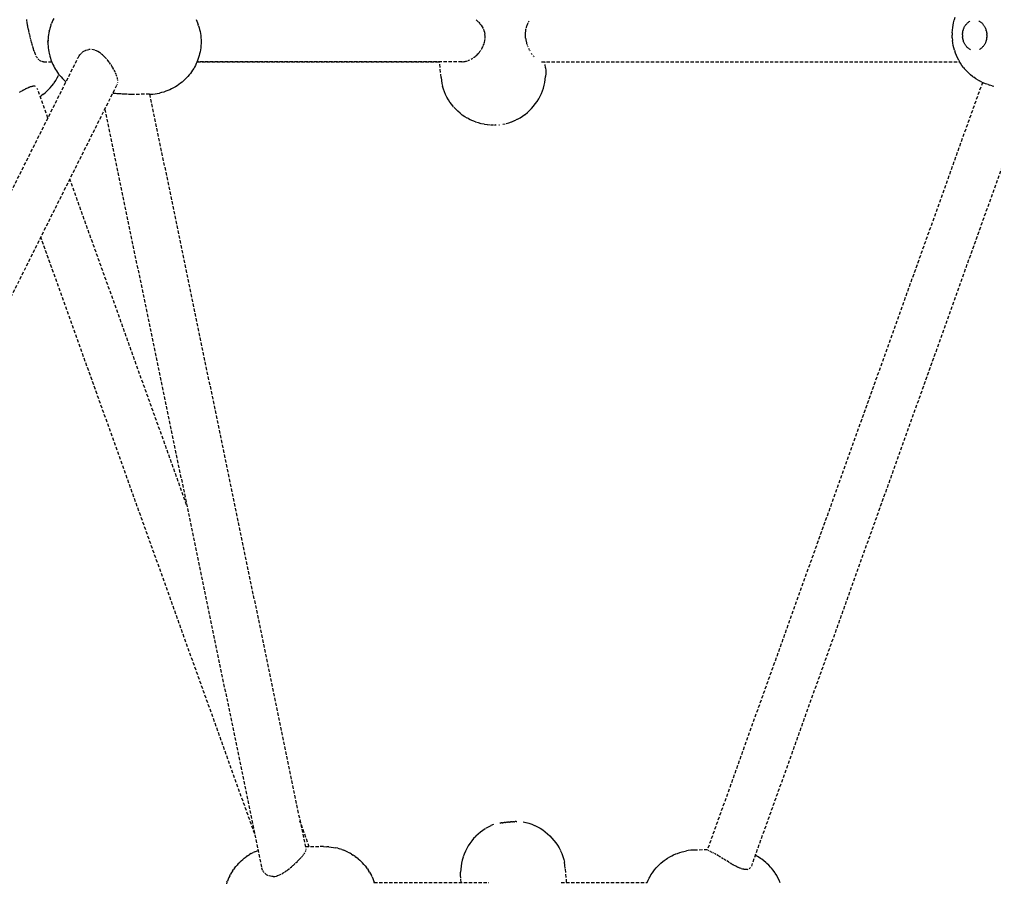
# Model space of a CAD drawing. Header units: millimetres. Extents: x -3308 to 2964, y -3155 to 3173.
# Drawn here: x 168.5 to 542, y 622 to 952.7 of the extents above; entities that cross this region are included whole.
import ezdxf

# ---------------------------------------------------------------- set-up
doc = ezdxf.new("R2010")
doc.units = ezdxf.units.MM
doc.linetypes.add('HIDDEN', pattern=[1.905, 1.27, -0.635])
for name, color, linetype in [('DIKOM_ОБЪЕКТ', 7, 'Continuous'), ('DIKOM_РАЗМЕР_ЗОНА', 7, 'Continuous'), ('DIKOM_РАЗМЕР_ОБЪЕКТА', 7, 'Continuous')]:
    doc.layers.add(name, color=color, linetype=linetype)
doc.styles.add('style1', font='arialbd.ttf', dxfattribs={"width": 0.8})
doc.dimstyles.new('1-50', dxfattribs={"dimtxt": 300, "dimasz": 200, "dimexe": 100, "dimexo": 0, "dimgap": 100, "dimtad": 1, "dimtxsty": 'style1', "dimcen": 200, "dimclrd": 7, "dimclre": 7, "dimclrt": 7, "dimadec": 1, "dimazin": 2, "dimtfac": 1, "dimtmove": 0, "dimatfit": 2, "dimfxl": 0, "dimlwd": 25, "dimlwe": 18, "dimarcsym": 0})

# ---------------------------------------------------------------- blocks, each defined once
blk = doc.blocks.new('*D1')
at = {"layer": 'Defpoints', "color": 0, "transparency": 16777216}
for p in [(365.91, 1765.9), (-1034.53, -984.11), (361.14, -984.11)]:
    blk.add_point(p, dxfattribs=at)
at = {"layer": 'DIKOM_РАЗМЕР_ОБЪЕКТА', "color": 7, "lineweight": 18, "transparency": 16777216}
for p, q in [((365.91, 1765.9), (-1134.53, 1765.9)), ((361.14, -984.11), (-1134.53, -984.11))]:
    blk.add_line(p, q, dxfattribs=at)
at = {"layer": 'DIKOM_РАЗМЕР_ОБЪЕКТА', "color": 7, "lineweight": 25, "transparency": 16777216}
blk.add_line((-1034.53, 1565.9), (-1034.53, -784.11), dxfattribs=at)
at = {"layer": 'DIKOM_РАЗМЕР_ОБЪЕКТА', "color": 7, "transparency": 16777216}
for points in [[(-1067.87, 1565.9), (-1001.2, 1565.9), (-1034.53, 1765.9)], [(-1067.87, -784.11), (-1001.2, -784.11), (-1034.53, -984.11)]]:
    blk.add_solid(points, dxfattribs=at)
at = {"layer": 'DIKOM_РАЗМЕР_ОБЪЕКТА', "color": 7, "transparency": 16777216, "insert": (-1313.23, 390.89), "char_height": 300, "attachment_point": 5, "rotation": 90, "style": 'style1'}
blk.add_mtext('{\\fArial|b0|i0|c204|p34;\\H1.16667x;2750}', dxfattribs=at)
blk = doc.blocks.new('*D2')
at = {"layer": 'Defpoints', "color": 0, "transparency": 16777216}
for p in [(364.38, 3173.33), (-2831.96, -2386.04), (364.38, -2386.04)]:
    blk.add_point(p, dxfattribs=at)
at = {"layer": 'DIKOM_РАЗМЕР_ЗОНА', "color": 7, "lineweight": 18, "transparency": 16777216}
for p, q in [((364.38, 3173.33), (-2931.96, 3173.33)), ((364.38, -2386.04), (-2931.96, -2386.04))]:
    blk.add_line(p, q, dxfattribs=at)
at = {"layer": 'DIKOM_РАЗМЕР_ЗОНА', "color": 7, "lineweight": 25, "transparency": 16777216}
blk.add_line((-2831.96, 2973.33), (-2831.96, -2186.04), dxfattribs=at)
at = {"layer": 'DIKOM_РАЗМЕР_ЗОНА', "color": 7, "transparency": 16777216}
for points in [[(-2865.29, 2973.33), (-2798.62, 2973.33), (-2831.96, 3173.33)], [(-2865.29, -2186.04), (-2798.62, -2186.04), (-2831.96, -2386.04)]]:
    blk.add_solid(points, dxfattribs=at)
at = {"layer": 'DIKOM_РАЗМЕР_ЗОНА', "color": 7, "transparency": 16777216, "insert": (-3110.66, 395.46), "char_height": 300, "attachment_point": 5, "rotation": 90, "style": 'style1'}
blk.add_mtext('{\\fArial|b0|i0|c204|p34;\\H1.16667x;5560}', dxfattribs=at)

msp = doc.modelspace()

# ---------------------------------------------------------------- linework, layer by layer
at = {"layer": 'DIKOM_ОБЪЕКТ', "color": 7, "linetype": 'HIDDEN', "lineweight": 15}
for p, q in [((171.395, 952.248), (171.374, 952.705)), ((181.354, 952.511), (181.059, 951.844)), ((181.673, 953.147), (181.354, 952.511)), ((236.249, 952.761), (236.557, 952.09)), ((343.603, 952.607), (344.039, 952.255)), ((526.735, 951.485), (526.983, 952.408)), ((526.983, 952.408), (527.051, 952.653)), ((527.051, 952.653), (527.355, 953.593)), ((171.447, 951.871), (171.406, 952.167)), ((171.538, 951.192), (171.459, 951.713)), ((171.595, 950.923), (171.547, 951.139)), ((171.653, 950.542), (171.595, 950.923)), ((171.729, 950.189), (171.658, 950.52)), ((171.782, 949.938), (171.729, 950.189)), ((171.926, 949.212), (171.794, 949.865)), ((171.999, 948.922), (171.94, 949.156)), ((172.076, 948.516), (171.999, 948.922)), ((180.176, 949.304), (179.998, 948.584)), ((180.38, 950.004), (180.176, 949.304)), ((180.61, 950.681), (180.38, 950.004)), ((180.61, 950.681), (180.789, 951.148)), ((181.059, 951.844), (180.789, 951.148)), ((236.557, 952.09), (236.84, 951.388)), ((236.84, 951.388), (237.096, 950.659)), ((237.229, 950.259), (237.096, 950.659)), ((237.229, 950.259), (237.443, 949.553)), ((237.443, 949.553), (237.63, 948.827)), ((237.63, 948.827), (237.789, 948.083)), ((344.088, 952.206), (344.577, 951.741)), ((344.635, 951.674), (344.92, 951.357)), ((344.92, 951.357), (345.085, 951.175)), ((345.127, 951.116), (345.545, 950.561)), ((345.582, 950.498), (345.94, 949.927)), ((345.983, 949.845), (346.307, 949.235)), ((346.415, 948.972), (346.599, 948.538)), ((362.691, 948.538), (362.756, 948.867)), ((362.756, 948.867), (362.831, 949.236)), ((362.915, 949.556), (363.005, 949.914)), ((363.006, 949.914), (363.075, 950.128)), ((363.105, 950.223), (363.218, 950.566)), ((363.218, 950.566), (363.337, 950.858)), ((363.337, 950.858), (363.472, 951.182)), ((363.5, 951.238), (363.599, 951.452)), ((363.741, 951.751), (363.882, 951.995)), ((363.882, 951.995), (364.04, 952.265)), ((526.265, 948.624), (526.375, 949.589)), ((526.375, 949.589), (526.532, 950.544)), ((526.532, 950.544), (526.735, 951.485)), ((530.394, 948.63), (530.466, 948.868)), ((530.466, 948.868), (530.546, 949.101)), ((530.634, 949.33), (530.546, 949.101)), ((530.634, 949.33), (530.731, 949.554)), ((530.731, 949.554), (530.835, 949.772)), ((530.835, 949.772), (530.947, 949.984)), ((531.066, 950.19), (530.947, 949.984)), ((531.066, 950.19), (531.192, 950.39)), ((531.192, 950.39), (531.326, 950.583)), ((531.466, 950.767), (531.326, 950.583)), ((531.466, 950.767), (531.612, 950.944)), ((531.612, 950.944), (531.764, 951.113)), ((531.764, 951.113), (531.922, 951.273)), ((532.085, 951.424), (531.922, 951.273)), ((532.085, 951.424), (532.255, 951.567)), ((532.255, 951.567), (532.429, 951.7)), ((532.429, 951.7), (532.608, 951.824)), ((532.791, 951.938), (532.608, 951.824)), ((532.791, 951.938), (532.978, 952.042)), ((536.374, 952.146), (536.566, 952.054)), ((536.566, 952.054), (536.754, 951.952)), ((536.939, 951.839), (536.754, 951.952)), ((536.939, 951.839), (537.12, 951.717)), ((537.12, 951.717), (537.297, 951.585)), ((537.297, 951.585), (537.468, 951.444)), ((537.634, 951.293), (537.468, 951.444)), ((537.634, 951.293), (537.794, 951.134)), ((537.794, 951.134), (537.949, 950.967)), ((537.949, 950.967), (538.098, 950.791)), ((538.241, 950.607), (538.098, 950.791)), ((538.241, 950.607), (538.378, 950.415)), ((538.378, 950.415), (538.507, 950.217)), ((538.63, 950.011), (538.507, 950.217)), ((538.63, 950.011), (538.745, 949.8)), ((538.745, 949.8), (538.853, 949.582)), ((538.853, 949.582), (538.953, 949.359)), ((539.045, 949.131), (538.953, 949.359)), ((539.045, 949.131), (539.129, 948.898)), ((539.129, 948.898), (539.205, 948.661)), ((172.175, 948.1), (172.082, 948.487)), ((172.229, 947.877), (172.175, 948.1)), ((172.412, 947.057), (172.25, 947.766)), ((172.48, 946.805), (172.421, 947.022)), ((172.591, 946.296), (172.48, 946.805)), ((172.687, 945.929), (172.591, 946.296)), ((172.743, 945.712), (172.687, 945.929)), ((172.901, 945.03), (172.783, 945.518)), ((179.513, 945.431), (179.474, 944.707)), ((179.578, 946.15), (179.513, 945.431)), ((179.668, 946.859), (179.578, 946.15)), ((179.784, 947.558), (179.668, 946.859)), ((179.926, 948.243), (179.784, 947.558)), ((179.926, 948.243), (179.998, 948.584)), ((237.789, 948.083), (237.92, 947.324)), ((237.92, 947.324), (238.024, 946.554)), ((238.039, 946.401), (238.108, 945.678)), ((238.108, 945.678), (238.149, 944.95)), ((238.149, 944.95), (238.163, 944.22)), ((346.619, 948.466), (346.826, 947.816)), ((346.84, 947.741), (346.986, 947.07)), ((347.076, 946.304), (346.992, 946.992)), ((347.042, 945.007), (347.093, 945.461)), ((347.094, 945.518), (347.074, 946.222)), ((362.561, 947.07), (362.579, 947.42)), ((362.566, 946.663), (362.561, 947.07)), ((362.573, 946.303), (362.566, 946.663)), ((362.602, 945.936), (362.572, 946.303)), ((362.587, 947.563), (362.601, 947.815)), ((362.601, 947.815), (362.643, 948.155)), ((362.636, 945.518), (362.602, 945.936)), ((362.636, 945.518), (362.668, 945.276)), ((362.643, 948.155), (362.692, 948.538)), ((362.668, 945.276), (362.704, 945.007)), ((362.704, 945.007), (362.75, 944.746)), ((526.203, 947.652), (526.187, 946.676)), ((526.218, 945.701), (526.187, 946.676)), ((526.203, 947.652), (526.265, 948.624)), ((526.218, 945.701), (526.297, 944.729)), ((530.131, 946.888), (530.128, 946.634)), ((530.128, 946.634), (530.135, 946.38)), ((530.131, 946.888), (530.142, 947.142)), ((530.135, 946.38), (530.15, 946.126)), ((530.142, 947.142), (530.162, 947.395)), ((530.174, 945.874), (530.15, 946.126)), ((530.191, 947.646), (530.162, 947.395)), ((530.174, 945.874), (530.207, 945.622)), ((530.191, 947.646), (530.228, 947.896)), ((530.249, 945.373), (530.207, 945.622)), ((530.228, 947.896), (530.275, 948.143)), ((530.299, 945.125), (530.249, 945.373)), ((530.275, 948.143), (530.33, 948.388)), ((530.359, 944.881), (530.299, 945.125)), ((530.394, 948.63), (530.33, 948.388)), ((539.273, 948.42), (539.205, 948.661)), ((539.273, 948.42), (539.332, 948.176)), ((539.356, 945.157), (539.301, 944.913)), ((539.332, 948.176), (539.382, 947.928)), ((539.402, 945.405), (539.356, 945.157)), ((539.382, 947.928), (539.424, 947.679)), ((539.44, 945.655), (539.402, 945.405)), ((539.457, 947.427), (539.424, 947.679)), ((539.44, 945.655), (539.469, 945.906)), ((539.457, 947.427), (539.481, 947.175)), ((539.489, 946.159), (539.469, 945.906)), ((539.481, 947.175), (539.496, 946.921)), ((539.5, 946.413), (539.489, 946.159)), ((539.503, 946.667), (539.496, 946.921)), ((539.503, 946.667), (539.5, 946.413)), ((173.017, 944.601), (172.957, 944.821)), ((173.147, 944.058), (173.035, 944.514)), ((173.244, 943.705), (173.153, 944.037)), ((173.39, 943.153), (173.31, 943.474)), ((173.507, 942.727), (173.395, 943.134)), ((173.625, 942.336), (173.55, 942.585)), ((173.743, 941.915), (173.635, 942.299)), ((173.865, 941.524), (173.747, 941.9)), ((173.977, 941.192), (173.884, 941.465)), ((179.461, 943.981), (179.512, 944.78)), ((179.512, 944.78), (179.461, 943.981)), ((179.474, 944.707), (179.461, 943.981)), ((179.461, 943.981), (179.474, 943.253)), ((179.474, 943.253), (179.514, 942.528)), ((179.514, 942.528), (179.58, 941.807)), ((179.58, 941.807), (179.671, 941.094)), ((194.597, 941.138), (195.144, 941.239)), ((195.71, 941.272), (195.156, 941.241)), ((196.868, 941.128), (196.302, 941.234)), ((238.026, 941.857), (237.924, 941.091)), ((238.099, 942.633), (238.026, 941.857)), ((238.15, 943.49), (238.109, 942.763)), ((238.163, 944.219), (238.15, 943.49)), ((345.627, 941.208), (345.753, 941.401)), ((345.77, 941.437), (345.986, 941.809)), ((346.002, 941.846), (346.198, 942.228)), ((346.232, 942.309), (346.391, 942.659)), ((346.405, 942.701), (346.564, 943.103)), ((346.581, 943.164), (346.721, 943.559)), ((346.731, 943.606), (346.855, 944.028)), ((346.862, 944.077), (346.962, 944.51)), ((346.966, 944.562), (347.015, 944.846)), ((362.75, 944.746), (362.792, 944.514)), ((362.792, 944.514), (362.841, 944.289)), ((362.841, 944.289), (362.896, 944.035)), ((362.896, 944.035), (362.953, 943.818)), ((362.953, 943.818), (363.017, 943.572)), ((363.018, 943.572), (363.081, 943.363)), ((363.082, 943.363), (363.154, 943.123)), ((363.222, 942.923), (363.303, 942.692)), ((363.377, 942.498), (363.464, 942.273)), ((363.717, 941.683), (363.814, 941.469)), ((363.901, 941.289), (364.006, 941.081)), ((526.422, 943.765), (526.297, 944.729)), ((526.594, 942.811), (526.422, 943.765)), ((526.812, 941.872), (526.594, 942.811)), ((527.075, 940.95), (526.812, 941.872)), ((530.359, 944.881), (530.426, 944.64)), ((530.502, 944.403), (530.426, 944.64)), ((530.586, 944.17), (530.502, 944.403)), ((530.586, 944.17), (530.678, 943.941)), ((530.778, 943.718), (530.678, 943.941)), ((530.886, 943.501), (530.778, 943.718)), ((531.001, 943.289), (530.886, 943.501)), ((531.001, 943.289), (531.123, 943.084)), ((531.253, 942.885), (531.123, 943.084)), ((531.389, 942.694), (531.253, 942.885)), ((531.389, 942.694), (531.532, 942.51)), ((531.682, 942.334), (531.532, 942.51)), ((531.836, 942.167), (531.682, 942.334)), ((531.997, 942.008), (531.836, 942.167)), ((531.997, 942.008), (532.163, 941.857)), ((532.334, 941.716), (532.163, 941.857)), ((532.511, 941.584), (532.334, 941.716)), ((532.692, 941.461), (532.511, 941.584)), ((532.692, 941.461), (532.876, 941.349)), ((533.065, 941.247), (532.876, 941.349)), ((533.257, 941.155), (533.065, 941.247)), ((536.84, 941.363), (536.653, 941.26)), ((536.84, 941.363), (537.023, 941.477)), ((537.202, 941.601), (537.023, 941.477)), ((537.376, 941.734), (537.202, 941.601)), ((537.545, 941.877), (537.376, 941.734)), ((537.545, 941.877), (537.709, 942.028)), ((537.867, 942.188), (537.709, 942.028)), ((538.019, 942.357), (537.867, 942.188)), ((538.165, 942.534), (538.019, 942.357)), ((538.165, 942.534), (538.305, 942.719)), ((538.438, 942.911), (538.305, 942.719)), ((538.565, 943.111), (538.438, 942.911)), ((538.565, 943.111), (538.684, 943.316)), ((538.796, 943.529), (538.684, 943.316)), ((538.9, 943.747), (538.796, 943.529)), ((538.996, 943.971), (538.9, 943.747)), ((538.996, 943.971), (539.085, 944.2)), ((539.165, 944.433), (539.085, 944.2)), ((539.237, 944.671), (539.165, 944.433)), ((539.237, 944.671), (539.301, 944.913)), ((41.753, 639.559), (190.983, 938.02)), ((174.112, 940.766), (173.996, 941.126)), ((174.241, 940.403), (174.116, 940.753)), ((174.38, 940.051), (174.262, 940.35)), ((174.513, 939.706), (174.385, 940.039)), ((174.655, 939.369), (174.517, 939.695)), ((174.807, 939.045), (174.712, 939.248)), ((175.121, 938.444), (174.966, 938.729)), ((175.289, 938.164), (175.125, 938.436)), ((175.47, 937.896), (175.294, 938.155)), ((175.846, 937.43), (175.66, 937.645)), ((179.671, 941.094), (179.788, 940.391)), ((179.788, 940.391), (179.93, 939.7)), ((179.93, 939.7), (180.003, 939.392)), ((180.003, 939.392), (180.182, 938.665)), ((180.182, 938.665), (180.387, 937.958)), ((180.387, 937.958), (180.616, 937.271)), ((190.984, 938.023), (191.289, 938.576)), ((191.298, 938.593), (191.433, 938.789)), ((191.433, 938.789), (191.659, 939.114)), ((191.668, 939.127), (192.067, 939.595)), ((192.185, 939.709), (192.479, 939.995)), ((192.529, 940.044), (193.001, 940.411)), ((193.012, 940.419), (193.509, 940.719)), ((193.519, 940.725), (193.819, 940.858)), ((193.819, 940.858), (194.038, 940.959)), ((194.049, 940.964), (194.586, 941.135)), ((197.451, 940.951), (196.88, 941.124)), ((198.04, 940.715), (197.569, 940.901)), ((198.578, 940.442), (198.053, 940.708)), ((199.213, 940.051), (198.642, 940.407)), ((199.556, 939.793), (199.226, 940.041)), ((199.792, 939.629), (199.556, 939.793)), ((200.053, 939.414), (199.806, 939.617)), ((200.366, 939.158), (200.053, 939.414)), ((200.859, 938.692), (200.381, 939.144)), ((201.185, 938.374), (200.941, 938.618)), ((201.479, 938.081), (201.185, 938.374)), ((201.9, 937.604), (201.493, 938.064)), ((237.103, 937.751), (236.847, 937.032)), ((237.235, 938.183), (237.103, 937.751)), ((237.448, 938.88), (237.235, 938.183)), ((237.634, 939.599), (237.448, 938.88)), ((237.793, 940.337), (237.634, 939.599)), ((237.924, 941.091), (237.793, 940.337)), ((341.731, 937.518), (342.118, 937.738)), ((342.148, 937.758), (342.387, 937.907)), ((342.594, 938.044), (342.912, 938.263)), ((342.941, 938.287), (343.289, 938.558)), ((343.377, 938.636), (343.611, 938.839)), ((343.674, 938.896), (343.999, 939.194)), ((344.025, 939.222), (344.333, 939.528)), ((344.358, 939.559), (344.627, 939.856)), ((344.67, 939.908), (344.951, 940.242)), ((344.973, 940.274), (345.235, 940.618)), ((345.317, 940.741), (345.501, 941.005)), ((364.098, 940.906), (364.21, 940.7)), ((364.754, 939.808), (364.879, 939.621)), ((364.988, 939.464), (365.119, 939.284)), ((365.486, 938.814), (365.62, 938.646)), ((365.737, 938.509), (365.878, 938.35)), ((527.075, 940.95), (527.147, 940.72)), ((527.466, 939.782), (527.147, 940.72)), ((527.83, 938.87), (527.466, 939.782)), ((528.238, 937.986), (527.83, 938.87)), ((528.688, 937.134), (528.238, 937.986)), ((176.048, 937.226), (175.851, 937.425)), ((176.482, 936.885), (176.265, 937.04)), ((176.714, 936.758), (176.487, 936.883)), ((176.955, 936.66), (176.719, 936.756)), ((177.458, 936.54), (177.21, 936.586)), ((177.716, 936.518), (177.459, 936.54)), ((177.721, 936.518), (180.908, 936.518)), ((180.616, 937.271), (180.87, 936.609)), ((180.87, 936.609), (181.067, 936.13)), ((181.067, 936.13), (181.363, 935.451)), ((181.363, 935.451), (181.682, 934.803)), ((181.682, 934.803), (182.025, 934.188)), ((182.025, 934.188), (182.341, 933.619)), ((202.531, 936.865), (202.139, 937.334)), ((202.775, 936.535), (202.547, 936.844)), ((202.959, 936.304), (202.775, 936.535)), ((203.503, 935.548), (203.046, 936.192)), ((203.677, 935.288), (203.539, 935.49)), ((203.95, 934.888), (203.677, 935.288)), ((204.201, 934.471), (203.965, 934.864)), ((204.319, 934.293), (204.201, 934.471)), ((204.737, 933.573), (204.375, 934.205)), ((235.341, 933.936), (234.944, 933.277)), ((235.661, 934.481), (235.341, 933.936)), ((236.014, 935.144), (235.661, 934.481)), ((236.34, 935.844), (236.014, 935.144)), ((236.566, 936.341), (236.34, 935.844)), ((236.847, 937.032), (236.566, 936.341)), ((338.112, 936.518), (236.638, 936.518)), ((236.638, 936.518), (329.607, 936.518)), ((330.178, 930.498), (329.607, 936.518)), ((338.114, 936.518), (338.472, 936.542)), ((338.631, 936.555), (339.032, 936.602)), ((339.065, 936.608), (339.433, 936.672)), ((339.596, 936.708), (339.945, 936.787)), ((339.979, 936.797), (340.396, 936.92)), ((340.582, 936.99), (340.839, 937.084)), ((340.872, 937.099), (341.275, 937.28)), ((368.699, 936.518), (529.046, 936.518)), ((370.248, 934.25), (370.033, 936.518)), ((370.248, 934.25), (370.311, 933.193)), ((528.688, 937.134), (528.88, 936.794)), ((529.388, 935.947), (528.88, 936.794)), ((529.936, 935.14), (529.388, 935.947)), ((530.521, 934.375), (529.936, 935.14)), ((530.521, 934.375), (530.824, 933.993)), ((531.465, 933.25), (530.824, 933.993)), ((182.341, 933.619), (182.726, 933.004)), ((182.479, 929.387), (183.032, 930.329)), ((182.726, 933.004), (183.121, 932.438)), ((183.032, 930.329), (183.532, 931.309)), ((183.121, 932.438), (183.548, 931.833)), ((183.647, 931.559), (183.532, 931.309)), ((183.548, 931.833), (183.997, 931.272)), ((183.997, 931.272), (184.488, 930.689)), ((184.488, 930.689), (184.977, 930.15)), ((184.977, 930.15), (185.54, 929.591)), ((205.081, 932.927), (204.869, 933.32)), ((205.264, 932.528), (205.094, 932.901)), ((205.654, 931.65), (205.399, 932.258)), ((205.807, 931.26), (205.727, 931.462)), ((205.928, 930.9), (205.807, 931.259)), ((206.121, 930.211), (206.04, 930.532)), ((206.182, 929.894), (206.125, 930.198)), ((232.649, 930.357), (232.096, 929.815)), ((233.157, 930.927), (232.649, 930.357)), ((233.643, 931.49), (233.157, 930.927)), ((234.108, 932.087), (233.643, 931.49)), ((234.523, 932.662), (234.108, 932.087)), ((234.944, 933.277), (234.523, 932.662)), ((330.178, 930.498), (330.327, 929.316)), ((370.159, 929.719), (370.274, 930.839)), ((370.326, 931.964), (370.274, 930.839)), ((370.315, 933.089), (370.326, 931.964)), ((532.141, 932.557), (531.465, 933.25)), ((532.141, 932.557), (532.532, 932.178)), ((533.259, 931.519), (532.532, 932.178)), ((534.016, 930.915), (533.259, 931.519)), ((534.016, 930.915), (534.488, 930.557)), ((535.292, 929.998), (534.488, 930.557)), ((536.12, 929.501), (535.292, 929.998)), ((61.359, 638.517), (206.033, 927.867)), ((171.048, 926.255), (171.399, 926.423)), ((171.427, 926.435), (171.759, 926.594)), ((171.76, 926.594), (172.095, 926.74)), ((172.112, 926.746), (172.368, 926.844)), ((172.454, 926.877), (172.773, 926.981)), ((172.786, 926.984), (173.094, 927.067)), ((173.094, 927.067), (173.388, 927.126)), ((173.4, 927.128), (173.681, 927.163)), ((173.958, 927.174), (173.693, 927.163)), ((174.228, 927.156), (173.968, 927.173)), ((174.464, 927.112), (174.228, 927.156)), ((174.682, 927.04), (174.473, 927.11)), ((179.459, 914.971), (175.383, 926.333)), ((179.528, 925.719), (180.284, 926.491)), ((180.284, 926.491), (180.997, 927.317)), ((180.997, 927.317), (181.663, 928.193)), ((181.877, 928.487), (181.663, 928.193)), ((181.877, 928.487), (182.479, 929.387)), ((185.54, 929.591), (186.068, 929.081)), ((186.068, 929.081), (186.382, 928.818)), ((206.036, 927.873), (206.117, 928.072)), ((206.231, 928.53), (206.261, 928.766)), ((206.26, 929.303), (206.234, 929.579)), ((227.666, 926.529), (226.893, 926.134)), ((228.321, 926.912), (227.666, 926.529)), ((229.047, 927.353), (228.321, 926.912)), ((229.67, 927.793), (229.047, 927.353)), ((230.344, 928.274), (229.67, 927.793)), ((230.931, 928.765), (230.344, 928.274)), ((231.547, 929.281), (230.931, 928.765)), ((232.096, 929.815), (231.547, 929.281)), ((330.327, 929.316), (330.527, 928.208)), ((330.527, 928.208), (330.79, 927.113)), ((331.114, 926.035), (330.79, 927.113)), ((369.075, 925.359), (369.438, 926.424)), ((369.438, 926.424), (369.74, 927.508)), ((369.74, 927.508), (369.981, 928.608)), ((369.981, 928.608), (370.159, 929.719)), ((537.791, 928.614), (432.282, 634.487)), ((556.301, 926.916), (449.187, 628.311)), ((536.12, 929.501), (536.664, 929.177)), ((537.531, 928.734), (536.664, 929.177)), ((537.531, 928.734), (538.121, 928.462)), ((539.021, 928.08), (538.121, 928.462)), ((539.938, 927.765), (539.021, 928.08)), ((539.938, 927.765), (540.578, 927.547)), ((541.519, 927.299), (540.578, 927.547)), ((541.519, 927.299), (542.186, 927.144)), ((168.569, 924.834), (168.797, 924.979)), ((168.949, 925.072), (169.157, 925.199)), ((169.185, 925.215), (169.547, 925.427)), ((169.573, 925.441), (169.878, 925.611)), ((169.935, 925.646), (170.293, 925.854)), ((170.4, 925.913), (170.673, 926.062)), ((170.673, 926.063), (171.028, 926.245)), ((176.488, 923.252), (177.166, 923.716)), ((177.551, 924.006), (177.166, 923.716)), ((177.551, 924.006), (178.403, 924.677)), ((178.403, 924.677), (179.217, 925.408)), ((179.528, 925.719), (179.217, 925.408)), ((204.803, 924.34), (204.318, 924.351)), ((205.3, 924.322), (204.803, 924.339)), ((205.815, 924.296), (205.311, 924.321)), ((206.338, 924.265), (205.852, 924.295)), ((206.865, 924.228), (206.351, 924.264)), ((207.377, 924.195), (207.065, 924.211)), ((207.901, 924.164), (207.392, 924.194)), ((208.423, 924.13), (208.084, 924.152)), ((208.925, 924.094), (208.423, 924.131)), ((209.437, 924.069), (209.077, 924.083)), ((209.764, 924.055), (209.456, 924.068)), ((210.415, 924.026), (209.94, 924.048)), ((210.662, 924.014), (210.437, 924.025)), ((210.9, 924.013), (210.663, 924.014)), ((211.185, 924.012), (210.923, 924.013)), ((211.821, 924.009), (211.377, 924.011)), ((218.397, 924.082), (212.016, 924.008)), ((218.397, 924.082), (219.712, 924.147)), ((218.421, 924.083), (278.35, 634.702)), ((219.712, 924.147), (220.612, 924.253)), ((220.612, 924.253), (221.358, 924.356)), ((221.358, 924.356), (222.244, 924.524)), ((222.979, 924.704), (222.244, 924.524)), ((223.843, 924.932), (222.979, 924.704)), ((224.69, 925.22), (223.843, 924.932)), ((225.397, 925.471), (224.69, 925.22)), ((226.21, 925.814), (225.397, 925.471)), ((226.893, 926.134), (226.21, 925.814)), ((331.497, 924.977), (331.114, 926.035)), ((331.94, 923.941), (331.497, 924.977)), ((332.441, 922.933), (331.94, 923.941)), ((332.997, 921.954), (332.441, 922.933)), ((367.636, 922.308), (368.173, 923.298)), ((368.173, 923.298), (368.653, 924.315)), ((368.653, 924.315), (369.075, 925.359)), ((333.608, 921.008), (332.997, 921.954)), ((334.271, 920.098), (333.608, 921.008)), ((334.985, 919.227), (334.271, 920.098)), ((335.811, 918.323), (335.052, 919.149)), ((364.908, 918.625), (365.65, 919.465)), ((365.65, 919.465), (366.343, 920.346)), ((366.343, 920.346), (366.985, 921.264)), ((367.044, 921.351), (367.636, 922.308)), ((201.243, 918.287), (261.437, 627.669)), ((336.615, 917.541), (335.811, 918.323)), ((337.462, 916.805), (336.615, 917.541)), ((338.349, 916.118), (337.462, 916.805)), ((339.273, 915.483), (338.349, 916.118)), ((340.232, 914.901), (339.273, 915.483)), ((359.518, 914.532), (360.489, 915.071)), ((360.489, 915.071), (361.429, 915.665)), ((361.429, 915.665), (362.333, 916.312)), ((362.415, 916.374), (363.288, 917.077)), ((363.288, 917.077), (364.12, 917.828)), ((364.12, 917.828), (364.908, 918.625)), ((341.309, 914.328), (340.326, 914.851)), ((342.32, 913.862), (341.309, 914.328)), ((343.356, 913.454), (342.32, 913.862)), ((344.505, 913.076), (343.459, 913.42)), ((345.568, 912.794), (344.505, 913.076)), ((346.733, 912.553), (345.672, 912.77)), ((347.891, 912.384), (346.841, 912.536)), ((349.027, 912.287), (347.995, 912.372)), ((350.265, 912.254), (349.331, 912.27)), ((350.741, 912.257), (351.362, 912.298)), ((351.262, 912.292), (350.741, 912.257)), ((352.344, 912.371), (352.583, 912.397)), ((352.356, 912.372), (352.583, 912.397)), ((353.929, 912.599), (354.838, 912.79)), ((355.138, 912.863), (356.132, 913.141)), ((356.233, 913.171), (357.233, 913.517)), ((357.34, 913.554), (358.338, 913.966)), ((358.44, 914.008), (359.429, 914.485)), ((232.632, 766.743), (187.866, 891.534)), ((258.755, 640.617), (176.734, 869.269)), ((279.637, 635.71), (276.099, 645.57)), ((347.149, 642.631), (346.185, 641.992)), ((348.218, 643.257), (347.228, 642.683)), ((349.241, 643.773), (348.218, 643.257)), ((350.347, 644.254), (349.327, 643.814)), ((352.979, 644.798), (352.765, 644.766)), ((352.979, 644.798), (353.199, 644.828)), ((353.424, 644.86), (353.199, 644.828)), ((353.655, 644.89), (353.424, 644.86)), ((353.655, 644.89), (353.89, 644.92)), ((354.129, 644.95), (353.89, 644.92)), ((354.372, 644.979), (354.129, 644.95)), ((354.617, 645.007), (354.372, 644.979)), ((354.617, 645.007), (354.865, 645.035)), ((355.115, 645.062), (354.865, 645.035)), ((355.366, 645.089), (355.115, 645.062)), ((355.619, 645.114), (355.366, 645.089)), ((355.619, 645.114), (355.873, 645.139)), ((356.126, 645.163), (355.873, 645.139)), ((356.38, 645.186), (356.126, 645.163)), ((356.38, 645.186), (356.633, 645.208)), ((356.885, 645.229), (356.633, 645.208)), ((357.135, 645.249), (356.885, 645.229)), ((357.382, 645.267), (357.135, 645.249)), ((357.382, 645.267), (357.627, 645.285)), ((357.869, 645.302), (357.627, 645.285)), ((358.108, 645.317), (357.869, 645.302)), ((358.108, 645.317), (358.342, 645.331)), ((358.572, 645.344), (358.342, 645.331)), ((358.796, 645.355), (358.572, 645.344)), ((359.016, 645.366), (358.796, 645.355)), ((359.016, 645.366), (359.229, 645.375)), ((361.646, 645.319), (362.719, 645.08)), ((362.809, 645.055), (363.911, 644.741)), ((363.911, 644.741), (364.992, 644.362)), ((364.992, 644.362), (366.049, 643.92)), ((366.144, 643.88), (367.183, 643.372)), ((367.183, 643.372), (368.19, 642.804)), ((368.19, 642.804), (369.162, 642.178)), ((342.682, 638.835), (341.94, 637.94)), ((343.476, 639.685), (342.682, 638.835)), ((344.379, 640.553), (343.542, 639.755)), ((345.261, 641.299), (344.379, 640.553)), ((346.185, 641.992), (345.261, 641.299)), ((369.162, 642.178), (370.096, 641.496)), ((370.176, 641.435), (371.074, 640.696)), ((371.074, 640.696), (371.926, 639.905)), ((371.926, 639.905), (372.731, 639.066)), ((372.731, 639.066), (373.485, 638.182)), ((285.173, 635.774), (278.145, 635.693)), ((285.173, 635.774), (286.422, 635.754)), ((287.175, 635.7), (286.422, 635.754)), ((287.175, 635.7), (288.074, 635.615)), ((288.074, 635.615), (288.967, 635.468)), ((288.967, 635.468), (289.707, 635.337)), ((290.58, 635.128), (289.707, 635.337)), ((290.58, 635.128), (291.306, 634.921)), ((340.043, 635.019), (339.528, 633.978)), ((340.619, 636.03), (340.043, 635.019)), ((341.251, 637.005), (340.619, 636.03)), ((341.94, 637.94), (341.251, 637.005)), ((373.485, 638.182), (374.188, 637.255)), ((374.188, 637.255), (374.834, 636.289)), ((374.834, 636.289), (375.424, 635.287)), ((375.424, 635.287), (375.954, 634.251)), ((254.729, 631.331), (254.164, 630.881)), ((254.729, 631.331), (255.419, 631.848)), ((256.018, 632.252), (255.419, 631.848)), ((256.018, 632.252), (256.764, 632.725)), ((257.393, 633.077), (256.764, 632.725)), ((257.393, 633.077), (258.188, 633.5)), ((258.845, 633.793), (258.188, 633.5)), ((258.845, 633.793), (259.683, 634.161)), ((259.683, 634.161), (260.065, 634.296)), ((275.93, 630.993), (276.167, 631.23)), ((276.198, 631.263), (276.544, 631.649)), ((276.633, 631.745), (277.013, 632.175)), ((277.171, 632.377), (277.376, 632.613)), ((277.389, 632.629), (277.613, 632.931)), ((277.702, 633.044), (277.94, 633.386)), ((278.149, 633.733), (278.257, 633.969)), ((278.286, 634.037), (278.364, 634.276)), ((292.153, 634.655), (291.306, 634.921)), ((292.153, 634.655), (292.86, 634.376)), ((293.674, 634.054), (292.86, 634.376)), ((294.461, 633.674), (293.674, 634.054)), ((294.461, 633.674), (295.13, 633.336)), ((295.873, 632.908), (295.13, 633.336)), ((295.873, 632.908), (296.512, 632.51)), ((297.204, 632.039), (296.512, 632.51)), ((297.204, 632.039), (297.81, 631.587)), ((298.445, 631.08), (297.81, 631.587)), ((338.657, 631.718), (338.33, 630.6)), ((339.075, 632.907), (338.685, 631.812)), ((339.528, 633.978), (339.075, 632.907)), ((375.994, 634.161), (376.463, 633.095)), ((376.463, 633.095), (376.87, 632.004)), ((376.87, 632.004), (377.212, 630.89)), ((416.499, 630.986), (417.022, 631.321)), ((417.022, 631.321), (417.858, 631.833)), ((417.858, 631.833), (418.718, 632.282)), ((418.718, 632.282), (419.303, 632.575)), ((419.303, 632.575), (420.198, 632.964)), ((420.198, 632.964), (420.823, 633.2)), ((420.823, 633.2), (421.745, 633.525)), ((421.745, 633.525), (422.683, 633.779)), ((422.683, 633.779), (423.347, 633.957)), ((423.347, 633.957), (424.303, 634.142)), ((424.987, 634.253), (424.303, 634.142)), ((425.956, 634.367), (424.987, 634.253)), ((427.164, 634.442), (425.956, 634.367)), ((432.296, 634.525), (427.164, 634.442)), ((432.9, 634.159), (432.672, 634.264)), ((433.532, 633.872), (433.207, 634.02)), ((433.936, 633.672), (433.621, 633.836)), ((434.195, 633.551), (433.949, 633.666)), ((434.854, 633.205), (434.396, 633.445)), ((435.38, 632.917), (435.017, 633.125)), ((435.733, 632.728), (435.398, 632.907)), ((436.52, 632.271), (435.965, 632.592)), ((437.109, 631.919), (436.694, 632.176)), ((437.514, 631.683), (437.154, 631.892)), ((438.387, 631.141), (437.785, 631.513)), ((451.308, 632.124), (450.676, 632.461)), ((451.836, 631.823), (451.308, 632.124)), ((452.693, 631.284), (451.836, 631.823)), ((453.17, 630.941), (452.693, 631.284)), ((251.019, 627.579), (250.592, 626.991)), ((251.019, 627.579), (251.488, 628.162)), ((251.957, 628.732), (251.488, 628.162)), ((252.446, 629.252), (251.957, 628.732)), ((252.446, 629.252), (253.008, 629.837)), ((253.536, 630.326), (253.008, 629.837)), ((253.536, 630.326), (254.164, 630.881)), ((261.603, 627.144), (261.489, 627.504)), ((272.34, 627.629), (272.795, 627.998)), ((272.829, 628.026), (273.24, 628.395)), ((273.24, 628.395), (273.401, 628.538)), ((273.44, 628.571), (274.019, 629.092)), ((274.053, 629.123), (274.222, 629.292)), ((274.335, 629.404), (274.607, 629.65)), ((274.64, 629.68), (275.095, 630.134)), ((275.184, 630.223), (275.676, 630.714)), ((275.708, 630.747), (275.864, 630.92)), ((298.445, 631.08), (299.014, 630.583)), ((299.588, 630.045), (299.014, 630.583)), ((299.588, 630.045), (300.117, 629.51)), ((300.625, 628.948), (300.117, 629.51)), ((300.625, 628.948), (301.112, 628.383)), ((301.112, 628.383), (301.578, 627.769)), ((301.993, 627.22), (301.578, 627.769)), ((337.875, 628.316), (337.748, 627.158)), ((338.069, 629.465), (337.875, 628.316)), ((338.33, 630.6), (338.069, 629.465)), ((377.212, 630.89), (377.489, 629.759)), ((377.699, 628.614), (377.489, 629.759)), ((377.843, 627.441), (377.699, 628.614)), ((412.096, 626.928), (412.725, 627.675)), ((412.725, 627.675), (413.39, 628.373)), ((413.39, 628.373), (413.775, 628.77)), ((413.775, 628.77), (414.491, 629.434)), ((414.491, 629.434), (415.239, 630.043)), ((415.239, 630.043), (415.705, 630.422)), ((415.705, 630.422), (416.499, 630.986)), ((439.022, 630.743), (438.627, 631.001)), ((439.524, 630.437), (439.061, 630.719)), ((440.351, 629.914), (439.724, 630.313)), ((440.632, 629.747), (440.369, 629.903)), ((440.855, 629.616), (440.632, 629.747)), ((441.664, 629.116), (441.037, 629.496)), ((442.137, 628.851), (441.831, 629.021)), ((442.32, 628.738), (442.137, 628.851)), ((442.958, 628.378), (442.353, 628.718)), ((443.181, 628.265), (442.974, 628.37)), ((443.569, 628.069), (443.181, 628.265)), ((444.174, 627.773), (443.626, 628.042)), ((444.758, 627.524), (444.204, 627.759)), ((445.304, 627.33), (444.834, 627.496)), ((448.309, 627.31), (448.583, 627.489)), ((448.591, 627.494), (448.826, 627.717)), ((453.981, 630.349), (453.17, 630.941)), ((454.761, 629.695), (453.981, 630.349)), ((455.162, 629.331), (454.761, 629.695)), ((455.89, 628.636), (455.162, 629.331)), ((456.581, 627.885), (455.89, 628.636)), ((456.898, 627.515), (456.581, 627.885)), ((457.532, 626.735), (456.898, 627.515)), ((248.837, 623.962), (248.542, 623.295)), ((249.156, 624.598), (248.837, 623.962)), ((249.156, 624.598), (249.451, 625.159)), ((249.813, 625.797), (249.451, 625.159)), ((250.197, 626.396), (249.813, 625.797)), ((250.197, 626.396), (250.592, 626.991)), ((261.755, 626.808), (261.611, 627.121)), ((262.114, 626.165), (261.873, 626.572)), ((262.321, 625.899), (262.121, 626.153)), ((262.83, 625.352), (262.581, 625.607)), ((263.26, 625.015), (262.847, 625.336)), ((263.717, 624.751), (263.31, 624.985)), ((264.045, 624.617), (263.737, 624.741)), ((264.735, 624.399), (264.227, 624.539)), ((265.276, 624.324), (264.746, 624.396)), ((265.847, 624.316), (265.299, 624.321)), ((265.859, 624.316), (266.421, 624.376)), ((266.434, 624.378), (267.016, 624.504)), ((267.044, 624.511), (267.5, 624.657)), ((267.657, 624.704), (268.27, 624.943)), ((268.285, 624.949), (268.907, 625.249)), ((269.109, 625.362), (269.564, 625.623)), ((269.663, 625.688), (270.211, 626.022)), ((270.242, 626.043), (270.809, 626.436)), ((270.889, 626.492), (271.127, 626.678)), ((271.127, 626.679), (271.516, 626.957)), ((271.549, 626.982), (272.126, 627.444)), ((301.993, 627.22), (302.416, 626.589)), ((302.757, 626.037), (302.416, 626.589)), ((302.757, 626.037), (303.134, 625.398)), ((303.134, 625.398), (303.487, 624.721)), ((303.732, 624.211), (303.487, 624.721)), ((303.732, 624.211), (304.04, 623.541)), ((337.748, 627.158), (337.688, 625.996)), ((337.697, 624.831), (337.688, 625.996)), ((337.773, 623.688), (337.697, 624.831)), ((378.356, 622.026), (377.843, 627.441)), ((409.575, 622.886), (410.011, 623.741)), ((410.011, 623.741), (410.198, 624.097)), ((410.198, 624.097), (410.691, 624.947)), ((410.691, 624.947), (411.226, 625.758)), ((411.226, 625.758), (411.505, 626.134)), ((411.505, 626.134), (412.096, 626.928)), ((445.766, 627.2), (445.332, 627.321)), ((446.323, 627.075), (445.85, 627.176)), ((446.779, 627.021), (446.336, 627.072)), ((447.215, 627.017), (446.803, 627.019)), ((447.605, 627.064), (447.227, 627.017)), ((447.616, 627.066), (447.965, 627.16)), ((458.125, 625.907), (457.532, 626.735)), ((458.354, 625.549), (458.125, 625.907)), ((458.887, 624.706), (458.354, 625.549)), ((459.376, 623.822), (458.887, 624.706)), ((459.821, 622.903), (459.376, 623.822)), ((248.092, 622.132), (247.863, 621.454)), ((248.092, 622.132), (248.271, 622.598)), ((248.542, 623.295), (248.271, 622.598)), ((304.04, 623.541), (304.323, 622.839)), ((304.323, 622.839), (304.579, 622.11)), ((304.712, 621.709), (304.579, 622.11)), ((304.606, 622.026), (348.569, 622.026)), ((304.606, 622.026), (337.931, 622.026)), ((337.931, 622.026), (337.773, 623.688)), ((376.304, 622.026), (409.193, 622.026)), ((409.181, 622), (409.575, 622.886)), ((460.218, 621.951), (459.821, 622.903))]:
    msp.add_line(p, q, dxfattribs=at)

# ---------------------------------------------------------------- dimensions: what is measured, and where the dimension line sits
at = {"layer": 'DIKOM_РАЗМЕР_ЗОНА'}
dim = msp.add_linear_dim(base=(-2831.956, -2386.042), p1=(364.375, 3173.331), p2=(364.375, -2386.042), angle=90, text='{\\fArial|b0|i0|c204|p34;\\H1.16667x;5560}', dimstyle='1-50', dxfattribs=at)
dim.commit()
dim.dimension.update_dxf_attribs({"geometry": '*D2', "text_midpoint": (-2831.956, 395.462), "dimtype": 160})
at = {"layer": 'DIKOM_РАЗМЕР_ОБЪЕКТА'}
dim = msp.add_linear_dim(base=(-1034.533, -984.114), p1=(365.907, 1765.9), p2=(361.142, -984.114), angle=90, text='{\\fArial|b0|i0|c204|p34;\\H1.16667x;2750}', dimstyle='1-50', dxfattribs=at)
dim.commit()
dim.dimension.update_dxf_attribs({"geometry": '*D1', "text_midpoint": (-1313.234, 390.893)})

doc.saveas('drawing.dxf')
